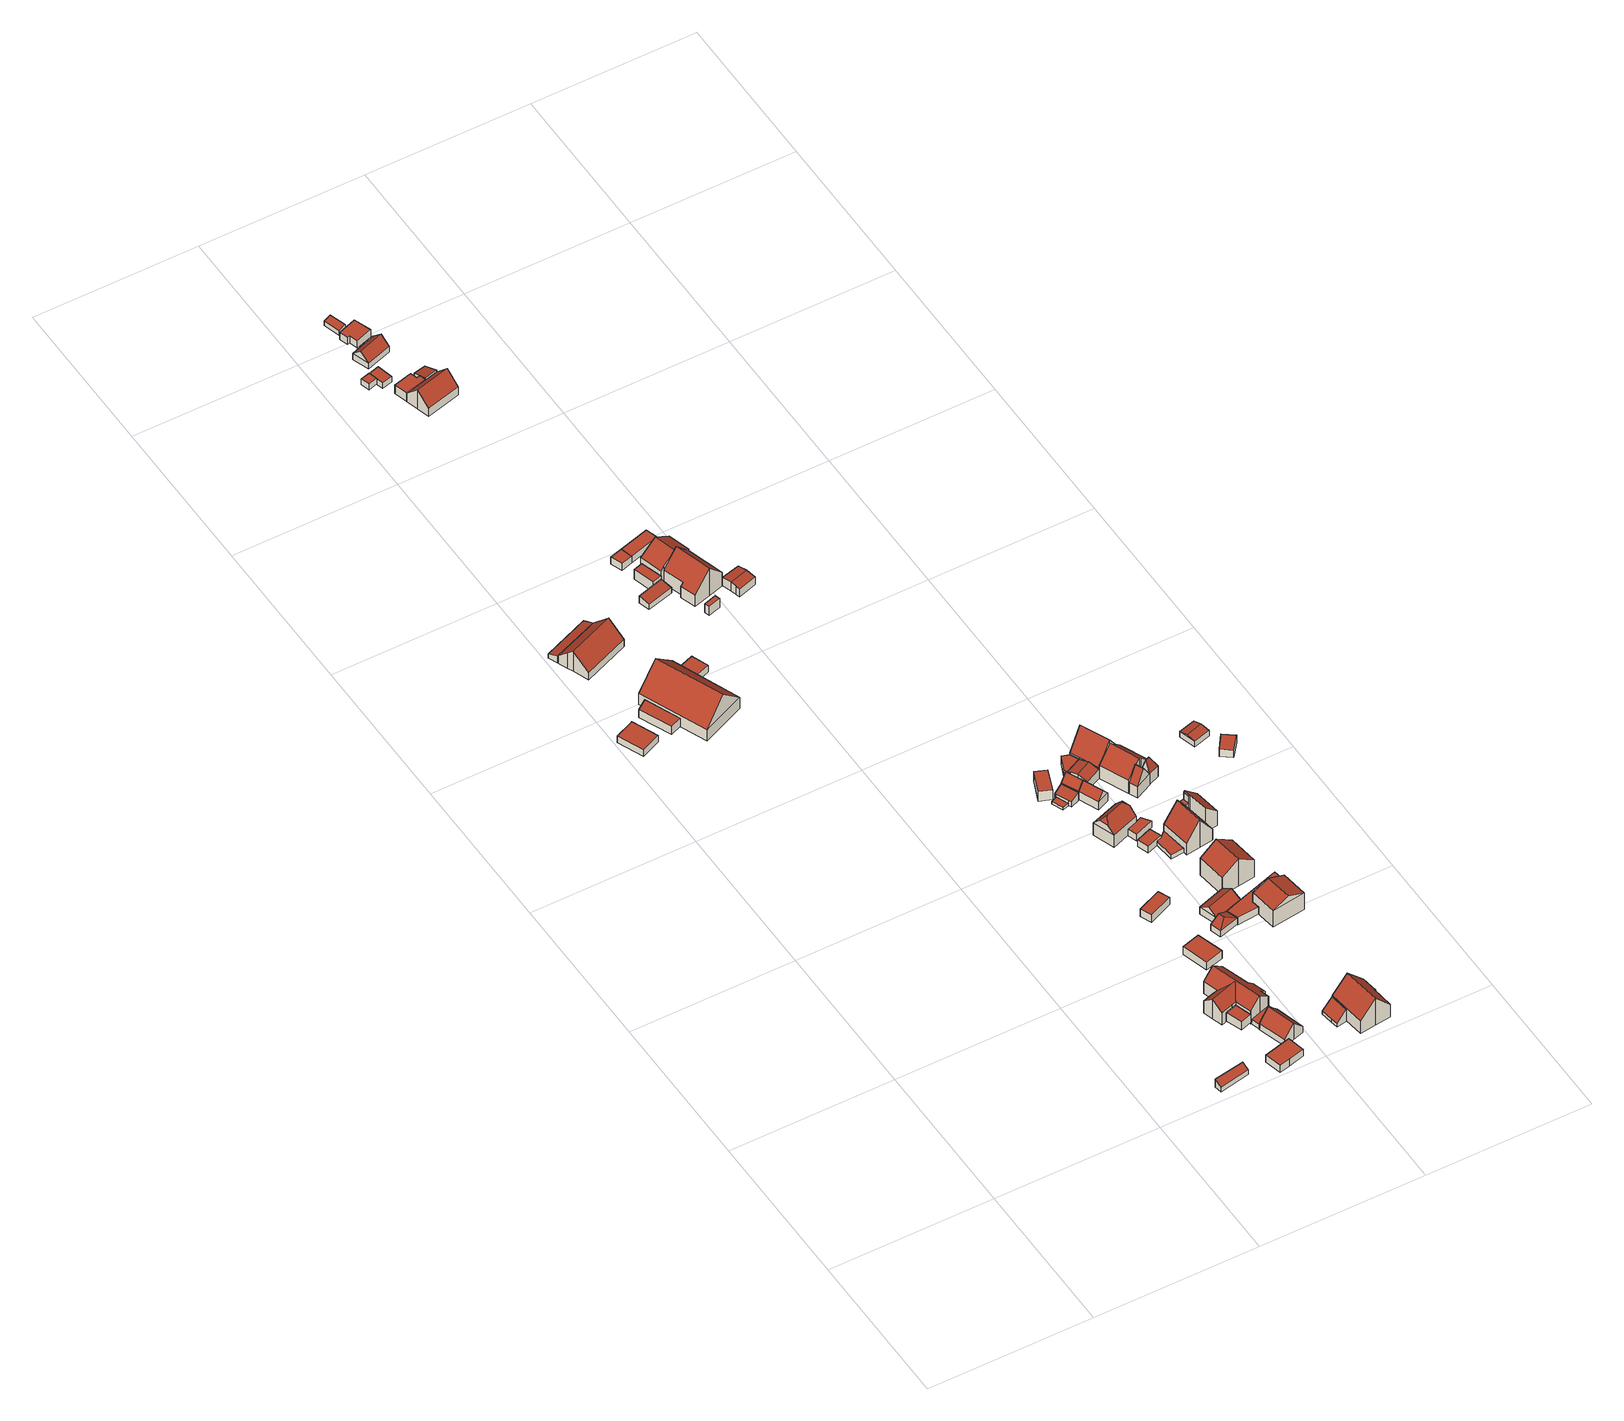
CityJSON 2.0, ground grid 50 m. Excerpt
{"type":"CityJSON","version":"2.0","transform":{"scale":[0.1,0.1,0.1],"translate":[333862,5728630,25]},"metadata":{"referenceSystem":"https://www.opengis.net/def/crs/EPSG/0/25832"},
"CityObjects":{
"building1":{"type":"Building","attributes":{"Geometrietyp2DReferenz":"3000","Gemeindeschluessel":"05170048","function":"31001_2723","roofType":"1000","measuredHeight":2.36},"address":[{"country":"Germany","locality":"Wesel","thoroughfareNumber":"18","thoroughfareName":"In der Flürener Heide"}],"geometry":[{"type":"Solid","lod":"2","boundaries":[[[[0,1,2,3]],[[4,5,1,0]],[[6,7,5,4]],[[8,9,7,6]],[[3,2,9,8]],[[6,4,0,3,8]],[[1,5,7,9,2]]]],"semantics":{"surfaces":[{"type":"WallSurface"},{"type":"RoofSurface"},{"type":"GroundSurface"}],"values":[[0,0,0,0,0,1,2]]}}]},
"building2":{"type":"Building","attributes":{"Geometrietyp2DReferenz":"3000","Gemeindeschluessel":"05170048","function":"51009_1610","roofType":"1000","measuredHeight":3.03},"geometry":[{"type":"Solid","lod":"2","boundaries":[[[[10,11,12,13]],[[14,15,11,10]],[[16,17,15,14]],[[13,12,17,16]],[[14,10,13,16]],[[11,15,17,12]]]],"semantics":{"surfaces":[{"type":"WallSurface"},{"type":"RoofSurface"},{"type":"GroundSurface"}],"values":[[0,0,0,0,1,2]]}}]},
"building3":{"type":"Building","attributes":{"Geometrietyp2DReferenz":"3000","Gemeindeschluessel":"05170048","function":"51009_1610","roofType":"2100","measuredHeight":2.98},"geometry":[{"type":"Solid","lod":"2","boundaries":[[[[18,19,20,21]],[[22,23,19,18]],[[24,25,23,22]],[[21,20,25,24]],[[22,18,21,24]],[[19,23,25,20]]]],"semantics":{"surfaces":[{"type":"WallSurface"},{"type":"RoofSurface"},{"type":"GroundSurface"}],"values":[[0,0,0,0,1,2]]}}]},
"building4":{"type":"Building","attributes":{"Geometrietyp2DReferenz":"3000","Gemeindeschluessel":"05170048","function":"31001_2723","roofType":"2100","measuredHeight":2.61},"address":[{"country":"Germany","locality":"Wesel","thoroughfareNumber":"18","thoroughfareName":"In der Flürener Heide"}],"geometry":[{"type":"Solid","lod":"2","boundaries":[[[[26,27,28,29]],[[30,31,27,26]],[[32,33,31,30]],[[29,28,33,32]],[[30,26,29,32]],[[27,31,33,28]]]],"semantics":{"surfaces":[{"type":"WallSurface"},{"type":"RoofSurface"},{"type":"GroundSurface"}],"values":[[0,0,0,0,1,2]]}}]},
"building5":{"type":"Building","attributes":{"Geometrietyp2DReferenz":"3000","Gemeindeschluessel":"05170048","function":"31001_2720","roofType":"3100","measuredHeight":7.36},"address":[{"country":"Germany","locality":"Wesel","thoroughfareNumber":"18","thoroughfareName":"In der Flürener Heide"}],"geometry":[{"type":"Solid","lod":"2","boundaries":[[[[34,35,36,37]],[[30,38,35,34]],[[26,39,38,30]],[[40,41,39,26]],[[42,43,41,40]],[[44,45,43,42]],[[37,36,45,44]],[[26,30,34,37,40]],[[44,42,40,37]],[[35,38,39,41,43,45,36]]]],"semantics":{"surfaces":[{"type":"WallSurface"},{"type":"RoofSurface"},{"type":"GroundSurface"}],"values":[[0,0,0,0,0,0,0,1,1,2]]}}]},
"building6":{"type":"Building","attributes":{"name":"Pennekamp","Geometrietyp2DReferenz":"3000","Gemeindeschluessel":"05170048","function":"31001_1000","roofType":"3100","measuredHeight":11.06},"address":[{"country":"Germany","locality":"Wesel","thoroughfareNumber":"18","thoroughfareName":"In der Flürener Heide"}],"geometry":[{"type":"Solid","lod":"2","boundaries":[[[[46,47,48,49]],[[50,51,47,46]],[[52,53,51,50]],[[49,48,53,52]],[[46,54,50]],[[52,55,49]],[[49,55,54,46]],[[50,54,55,52]],[[47,51,53,48]]]],"semantics":{"surfaces":[{"type":"WallSurface"},{"type":"RoofSurface"},{"type":"GroundSurface"}],"values":[[0,0,0,0,0,0,1,1,2]]}}]},
"building7":{"type":"Building","attributes":{"Geometrietyp2DReferenz":"3000","Gemeindeschluessel":"05170048","function":"51009_1610","roofType":"1000","measuredHeight":2.58},"geometry":[{"type":"Solid","lod":"2","boundaries":[[[[56,57,58,59]],[[60,61,57,56]],[[62,63,61,60]],[[59,58,63,62]],[[60,56,59,62]],[[57,61,63,58]]]],"semantics":{"surfaces":[{"type":"WallSurface"},{"type":"RoofSurface"},{"type":"GroundSurface"}],"values":[[0,0,0,0,1,2]]}}]},
"building8":{"type":"Building","attributes":{"Geometrietyp2DReferenz":"3000","Gemeindeschluessel":"05170048","function":"31001_2723","roofType":"1000","measuredHeight":2.47},"address":[{"country":"Germany","locality":"Wesel","thoroughfareNumber":"7","thoroughfareName":"Am Vörberg"}],"geometry":[{"type":"Solid","lod":"2","boundaries":[[[[64,65,66,67]],[[68,69,65,64]],[[70,71,69,68]],[[72,73,71,70]],[[67,66,73,72]],[[70,68,64,67,72]],[[65,69,71,73,66]]]],"semantics":{"surfaces":[{"type":"WallSurface"},{"type":"RoofSurface"},{"type":"GroundSurface"}],"values":[[0,0,0,0,0,1,2]]}}]},
"building9":{"type":"Building","attributes":{"Geometrietyp2DReferenz":"3000","Gemeindeschluessel":"05170048","function":"51009_1610","roofType":"1000","measuredHeight":3.09},"geometry":[{"type":"Solid","lod":"2","boundaries":[[[[74,75,76,77]],[[78,79,75,74]],[[80,81,79,78]],[[77,76,81,80]],[[78,74,77,80]],[[75,79,81,76]]]],"semantics":{"surfaces":[{"type":"WallSurface"},{"type":"RoofSurface"},{"type":"GroundSurface"}],"values":[[0,0,0,0,1,2]]}}]},
"building10":{"type":"Building","attributes":{"Gemeindeschluessel":"05170048","Geometrietyp2DReferenz":"3000","function":"31001_1010"},"address":[{"country":"Germany","locality":"Wesel","thoroughfareNumber":"7","thoroughfareName":"Am Vörberg"}],"children":["building10-1","building10-2"]},
"building10-1":{"type":"BuildingPart","attributes":{"roofType":"3100","measuredHeight":7.64},"parents":["building10"],"geometry":[{"type":"Solid","lod":"2","boundaries":[[[[82,83,84,85]],[[86,87,83,82]],[[88,89,87,86]],[[90,91,92,93]],[[94,95,91,90]],[[96,97,95,94]],[[98,99,97,96]],[[100,101,99,98]],[[102,103,101,100]],[[104,105,103,102]],[[106,107,105,104]],[[108,109,107,106]],[[85,84,109,108]],[[108,106,104,102,100,98,96,94,85]],[[90,93,88,86,82,85,94]],[[83,87,89,92,91,95,97,99,101,103,105,107,109,84]],[[93,92,89,88]]]],"semantics":{"surfaces":[{"type":"WallSurface"},{"type":"RoofSurface"},{"type":"GroundSurface"},{"type":"ClosureSurface"}],"values":[[0,0,0,0,0,0,0,0,0,0,0,0,0,1,1,2,3]]}}]},
"building10-2":{"type":"BuildingPart","attributes":{"roofType":"5000","measuredHeight":7.45},"parents":["building10"],"geometry":[{"type":"Solid","lod":"2","boundaries":[[[[110,111,112,113]],[[114,115,111,110]],[[116,117,115,114]],[[93,92,117,116]],[[118,119,89,88]],[[113,112,119,118]],[[110,113,118,88,120]],[[88,93,120]],[[93,116,114,110,120]],[[111,115,117,92,89,119,112]],[[88,89,92,93]]]],"semantics":{"surfaces":[{"type":"WallSurface"},{"type":"RoofSurface"},{"type":"GroundSurface"},{"type":"ClosureSurface"}],"values":[[0,0,0,0,0,0,1,1,1,2,3]]}}]},
"building11":{"type":"Building","attributes":{"Geometrietyp2DReferenz":"3000","Gemeindeschluessel":"05170048","function":"31001_2463","roofType":"1000","measuredHeight":1.62},"address":[{"country":"Germany","locality":"Wesel","thoroughfareNumber":"7","thoroughfareName":"Am Vörberg"}],"geometry":[{"type":"Solid","lod":"2","boundaries":[[[[121,122,123,124]],[[125,126,122,121]],[[127,128,126,125]],[[124,123,128,127]],[[125,121,124,127]],[[122,126,128,123]]]],"semantics":{"surfaces":[{"type":"WallSurface"},{"type":"RoofSurface"},{"type":"GroundSurface"}],"values":[[0,0,0,0,1,2]]}}]},
"building12":{"type":"Building","attributes":{"Geometrietyp2DReferenz":"3000","Gemeindeschluessel":"05170048","function":"31001_2723","roofType":"3100","measuredHeight":5.92},"address":[{"country":"Germany","locality":"Wesel","thoroughfareNumber":"7","thoroughfareName":"Am Vörberg"}],"geometry":[{"type":"Solid","lod":"2","boundaries":[[[[129,130,131,132]],[[133,134,130,129]],[[135,136,134,133]],[[137,138,136,135]],[[139,140,138,137]],[[141,142,140,139]],[[132,131,142,141]],[[133,129,132,135]],[[141,139,137,135,132]],[[130,134,136,138,140,142,131]]]],"semantics":{"surfaces":[{"type":"WallSurface"},{"type":"RoofSurface"},{"type":"GroundSurface"}],"values":[[0,0,0,0,0,0,0,1,1,2]]}}]},
"building13":{"type":"Building","attributes":{"Geometrietyp2DReferenz":"3000","Gemeindeschluessel":"05170048","function":"51009_1611","roofType":"1000","measuredHeight":2.88},"geometry":[{"type":"Solid","lod":"2","boundaries":[[[[143,144,145,146]],[[147,148,144,143]],[[149,150,148,147]],[[146,145,150,149]],[[147,143,146,149]],[[144,148,150,145]]]],"semantics":{"surfaces":[{"type":"WallSurface"},{"type":"RoofSurface"},{"type":"GroundSurface"}],"values":[[0,0,0,0,1,2]]}}]},
"building14":{"type":"Building","attributes":{"Geometrietyp2DReferenz":"3000","Gemeindeschluessel":"05170048","function":"31001_2723","roofType":"2100","measuredHeight":2.65},"address":[{"country":"Germany","locality":"Wesel","thoroughfareNumber":"9","thoroughfareName":"Kanonenberge"}],"geometry":[{"type":"Solid","lod":"2","boundaries":[[[[151,152,153,154]],[[155,156,152,151]],[[157,158,156,155]],[[154,153,158,157]],[[155,151,154,157]],[[152,156,158,153]]]],"semantics":{"surfaces":[{"type":"WallSurface"},{"type":"RoofSurface"},{"type":"GroundSurface"}],"values":[[0,0,0,0,1,2]]}}]},
"building15":{"type":"Building","attributes":{"Geometrietyp2DReferenz":"3000","Gemeindeschluessel":"05170048","function":"51009_1610","roofType":"1000","measuredHeight":3.56},"geometry":[{"type":"Solid","lod":"2","boundaries":[[[[159,160,161,162]],[[163,164,160,159]],[[165,166,164,163]],[[162,161,166,165]],[[163,159,162,165]],[[160,164,166,161]]]],"semantics":{"surfaces":[{"type":"WallSurface"},{"type":"RoofSurface"},{"type":"GroundSurface"}],"values":[[0,0,0,0,1,2]]}}]},
"building16":{"type":"Building","attributes":{"Geometrietyp2DReferenz":"3000","Gemeindeschluessel":"05170048","function":"31001_1313","roofType":"1000","measuredHeight":2.43},"address":[{"country":"Germany","locality":"Wesel","thoroughfareNumber":"9","thoroughfareName":"Kanonenberge"}],"geometry":[{"type":"Solid","lod":"2","boundaries":[[[[167,168,169,170]],[[171,172,168,167]],[[173,174,172,171]],[[170,169,174,173]],[[171,167,170,173]],[[168,172,174,169]]]],"semantics":{"surfaces":[{"type":"WallSurface"},{"type":"RoofSurface"},{"type":"GroundSurface"}],"values":[[0,0,0,0,1,2]]}}]},
"building17":{"type":"Building","attributes":{"Geometrietyp2DReferenz":"3000","Gemeindeschluessel":"05170048","function":"31001_1313","roofType":"1000","measuredHeight":2.62},"address":[{"country":"Germany","locality":"Wesel","thoroughfareNumber":"3","thoroughfareName":"Am Vörberg"}],"geometry":[{"type":"Solid","lod":"2","boundaries":[[[[175,176,177,178]],[[179,180,176,175]],[[181,182,180,179]],[[178,177,182,181]],[[179,175,178,181]],[[176,180,182,177]]]],"semantics":{"surfaces":[{"type":"WallSurface"},{"type":"RoofSurface"},{"type":"GroundSurface"}],"values":[[0,0,0,0,1,2]]}}]},
"building18":{"type":"Building","attributes":{"Geometrietyp2DReferenz":"3000","Gemeindeschluessel":"05170048","function":"51009_1610","roofType":"2100","measuredHeight":4.36},"geometry":[{"type":"Solid","lod":"2","boundaries":[[[[183,184,185,186]],[[187,188,184,183]],[[189,190,188,187]],[[191,192,190,189]],[[186,185,192,191]],[[189,187,183,186,191]],[[184,188,190,192,185]]]],"semantics":{"surfaces":[{"type":"WallSurface"},{"type":"RoofSurface"},{"type":"GroundSurface"}],"values":[[0,0,0,0,0,1,2]]}}]},
"building19":{"type":"Building","attributes":{"Geometrietyp2DReferenz":"3000","Gemeindeschluessel":"05170048","function":"51009_1610","roofType":"1000","measuredHeight":3.31},"geometry":[{"type":"Solid","lod":"2","boundaries":[[[[193,194,195,196]],[[197,198,194,193]],[[199,200,198,197]],[[196,195,200,199]],[[197,193,196,199]],[[194,198,200,195]]]],"semantics":{"surfaces":[{"type":"WallSurface"},{"type":"RoofSurface"},{"type":"GroundSurface"}],"values":[[0,0,0,0,1,2]]}}]},
"building20":{"type":"Building","attributes":{"Geometrietyp2DReferenz":"3000","Gemeindeschluessel":"05170048","function":"51009_1610","roofType":"1000","measuredHeight":2.13},"geometry":[{"type":"Solid","lod":"2","boundaries":[[[[201,202,203,204]],[[205,206,202,201]],[[207,208,206,205]],[[204,203,208,207]],[[205,201,204,207]],[[202,206,208,203]]]],"semantics":{"surfaces":[{"type":"WallSurface"},{"type":"RoofSurface"},{"type":"GroundSurface"}],"values":[[0,0,0,0,1,2]]}}]},
"building21":{"type":"Building","attributes":{"Geometrietyp2DReferenz":"3000","Gemeindeschluessel":"05170048","function":"31001_1010","roofType":"3100","measuredHeight":8.93},"address":[{"country":"Germany","locality":"Wesel","thoroughfareNumber":"9a","thoroughfareName":"Kanonenberge"}],"geometry":[{"type":"Solid","lod":"2","boundaries":[[[[209,210,211,212]],[[213,214,210,209]],[[215,216,214,213]],[[217,218,216,215]],[[219,220,218,217]],[[221,222,220,219]],[[223,224,222,221]],[[225,226,224,223]],[[212,211,226,225]],[[225,223,221,219,212]],[[217,215,213,209,212,219]],[[210,214,216,218,220,222,224,226,211]]]],"semantics":{"surfaces":[{"type":"WallSurface"},{"type":"RoofSurface"},{"type":"GroundSurface"}],"values":[[0,0,0,0,0,0,0,0,0,1,1,2]]}}]},
"building22":{"type":"Building","attributes":{"Geometrietyp2DReferenz":"3000","Gemeindeschluessel":"05170048","function":"31001_2463","roofType":"1000","measuredHeight":1.97},"address":[{"country":"Germany","locality":"Wesel","thoroughfareNumber":"7","thoroughfareName":"Kanonenberge"}],"geometry":[{"type":"Solid","lod":"2","boundaries":[[[[227,228,229,230]],[[231,232,228,227]],[[233,203,232,231]],[[230,229,203,233]],[[231,227,230,233]],[[228,232,203,229]]]],"semantics":{"surfaces":[{"type":"WallSurface"},{"type":"RoofSurface"},{"type":"GroundSurface"}],"values":[[0,0,0,0,1,2]]}}]},
"building23":{"type":"Building","attributes":{"Geometrietyp2DReferenz":"3000","Gemeindeschluessel":"05170048","function":"31001_1010","roofType":"3100","measuredHeight":10},"address":[{"country":"Germany","locality":"Wesel","thoroughfareNumber":"9","thoroughfareName":"Kanonenberge"}],"geometry":[{"type":"Solid","lod":"2","boundaries":[[[[234,235,236,237]],[[238,214,235,234]],[[239,210,214,238]],[[240,241,210,239]],[[242,226,241,240]],[[243,244,226,242]],[[245,246,244,243]],[[247,248,246,245]],[[237,236,248,247]],[[239,238,234,237,247,245,240]],[[243,242,240,245]],[[235,214,210,241,226,244,246,248,236]]]],"semantics":{"surfaces":[{"type":"WallSurface"},{"type":"RoofSurface"},{"type":"GroundSurface"}],"values":[[0,0,0,0,0,0,0,0,0,1,1,2]]}}]},
"building24":{"type":"Building","attributes":{"Geometrietyp2DReferenz":"3000","Gemeindeschluessel":"05170048","function":"31001_2463","roofType":"1000","measuredHeight":2.4},"address":[{"country":"Germany","locality":"Wesel","thoroughfareNumber":"9","thoroughfareName":"Kanonenberge"}],"geometry":[{"type":"Solid","lod":"2","boundaries":[[[[249,250,251,252]],[[170,253,250,249]],[[173,254,253,170]],[[252,251,254,173]],[[170,249,252,173]],[[250,253,254,251]]]],"semantics":{"surfaces":[{"type":"WallSurface"},{"type":"RoofSurface"},{"type":"GroundSurface"}],"values":[[0,0,0,0,1,2]]}}]},
"building25":{"type":"Building","attributes":{"Geometrietyp2DReferenz":"3000","Gemeindeschluessel":"05170048","function":"31001_1313","roofType":"5000","measuredHeight":3.9},"address":[{"country":"Germany","locality":"Wesel","thoroughfareNumber":"5","thoroughfareName":"Am Vörberg"}],"geometry":[{"type":"Solid","lod":"2","boundaries":[[[[255,256,257,258]],[[259,260,256,255]],[[261,262,260,259]],[[258,257,262,261]],[[255,263,259]],[[261,264,258]],[[258,264,263,255]],[[259,263,264,261]],[[256,260,262,257]]]],"semantics":{"surfaces":[{"type":"WallSurface"},{"type":"RoofSurface"},{"type":"GroundSurface"}],"values":[[0,0,0,0,1,0,1,1,2]]}}]},
"building26":{"type":"Building","attributes":{"Geometrietyp2DReferenz":"3000","Gemeindeschluessel":"05170048","function":"31001_1010","roofType":"3100","measuredHeight":9.9},"address":[{"country":"Germany","locality":"Wesel","thoroughfareNumber":"13","thoroughfareName":"Am Vörberg"}],"geometry":[{"type":"Solid","lod":"2","boundaries":[[[[265,266,267,268]],[[269,270,266,265]],[[271,272,270,269]],[[273,274,272,271]],[[275,276,274,273]],[[277,278,276,275]],[[279,280,278,277]],[[268,267,280,279]],[[275,273,271,269,265,277]],[[268,279,277,265]],[[266,270,272,274,276,278,280,267]]]],"semantics":{"surfaces":[{"type":"WallSurface"},{"type":"RoofSurface"},{"type":"GroundSurface"}],"values":[[0,0,0,0,0,0,0,0,1,1,2]]}}]},
"building27":{"type":"Building","attributes":{"Geometrietyp2DReferenz":"3000","Gemeindeschluessel":"05170048","function":"31001_2723","roofType":"1000","measuredHeight":3.03},"address":[{"country":"Germany","locality":"Wesel","thoroughfareNumber":"7","thoroughfareName":"Kanonenberge"}],"geometry":[{"type":"Solid","lod":"2","boundaries":[[[[281,282,283,284]],[[285,286,282,281]],[[287,288,286,285]],[[289,290,288,287]],[[291,292,290,289]],[[284,283,292,291]],[[289,287,285,281,284,291]],[[282,286,288,290,292,283]]]],"semantics":{"surfaces":[{"type":"WallSurface"},{"type":"RoofSurface"},{"type":"GroundSurface"}],"values":[[0,0,0,0,0,0,1,2]]}}]},
"building28":{"type":"Building","attributes":{"Geometrietyp2DReferenz":"3000","Gemeindeschluessel":"05170048","function":"31001_1010","roofType":"3100","measuredHeight":7.03},"address":[{"country":"Germany","locality":"Wesel","thoroughfareNumber":"7","thoroughfareName":"Kanonenberge"}],"geometry":[{"type":"Solid","lod":"2","boundaries":[[[[293,294,295,296]],[[297,292,294,293]],[[298,290,292,297]],[[299,300,290,298]],[[301,302,300,299]],[[303,304,302,301]],[[296,295,304,303]],[[299,298,297,293,301]],[[296,303,301,293]],[[294,292,290,300,302,304,295]]]],"semantics":{"surfaces":[{"type":"WallSurface"},{"type":"RoofSurface"},{"type":"GroundSurface"}],"values":[[0,0,0,0,0,0,0,1,1,2]]}}]},
"building29":{"type":"Building","attributes":{"Geometrietyp2DReferenz":"3000","Gemeindeschluessel":"05170048","function":"31001_2723","roofType":"3100","measuredHeight":4.76},"address":[{"country":"Germany","locality":"Wesel","thoroughfareNumber":"7","thoroughfareName":"Kanonenberge"}],"geometry":[{"type":"Solid","lod":"2","boundaries":[[[[305,306,307,308]],[[309,310,306,305]],[[311,312,310,309]],[[308,307,312,311]],[[305,313,309]],[[311,314,308]],[[308,314,313,305]],[[309,313,314,311]],[[306,310,312,307]]]],"semantics":{"surfaces":[{"type":"WallSurface"},{"type":"RoofSurface"},{"type":"GroundSurface"}],"values":[[0,0,0,0,0,0,1,1,2]]}}]},
"building30":{"type":"Building","attributes":{"Geometrietyp2DReferenz":"3000","Gemeindeschluessel":"05170048","function":"31001_2463","roofType":"3100","measuredHeight":4.34},"address":[{"country":"Germany","locality":"Wesel","thoroughfareNumber":"3","thoroughfareName":"Am Vörberg"}],"geometry":[{"type":"Solid","lod":"2","boundaries":[[[[315,316,317,318]],[[319,320,316,315]],[[321,322,320,319]],[[318,317,322,321]],[[315,323,319]],[[321,324,318]],[[318,324,323,315]],[[319,323,324,321]],[[316,320,322,317]]]],"semantics":{"surfaces":[{"type":"WallSurface"},{"type":"RoofSurface"},{"type":"GroundSurface"}],"values":[[0,0,0,0,0,0,1,1,2]]}}]},
"building31":{"type":"Building","attributes":{"Geometrietyp2DReferenz":"3000","Gemeindeschluessel":"05170048","function":"31001_2723","roofType":"9999","measuredHeight":0.894},"address":[{"country":"Germany","locality":"Wesel","thoroughfareNumber":"239","thoroughfareName":"Ackerstraße"}],"geometry":[{"type":"Solid","lod":"2","boundaries":[[[[325,326,327,328]],[[326,329,330,327]],[[325,331,329,326]],[[328,332,331,325]],[[327,330,332,328]],[[329,331,332,330]]]],"semantics":{"surfaces":[{"type":"RoofSurface"},{"type":"WallSurface"},{"type":"GroundSurface"}],"values":[[0,1,1,1,1,2]]}}]},
"building32":{"type":"Building","attributes":{"Geometrietyp2DReferenz":"3000","Gemeindeschluessel":"05170048","function":"31001_2723","roofType":"2100","measuredHeight":2.34},"address":[{"country":"Germany","locality":"Wesel","thoroughfareNumber":"7","thoroughfareName":"Kanonenberge"}],"geometry":[{"type":"Solid","lod":"2","boundaries":[[[[333,334,335,336]],[[337,338,334,333]],[[339,340,338,337]],[[336,335,340,339]],[[337,333,336,339]],[[334,338,340,335]]]],"semantics":{"surfaces":[{"type":"WallSurface"},{"type":"RoofSurface"},{"type":"GroundSurface"}],"values":[[0,0,0,0,1,2]]}}]},
"building33":{"type":"Building","attributes":{"Geometrietyp2DReferenz":"3000","Gemeindeschluessel":"05170048","function":"51009_1611","roofType":"1000","measuredHeight":3.56},"geometry":[{"type":"Solid","lod":"2","boundaries":[[[[341,342,343,344]],[[345,346,342,341]],[[347,348,346,345]],[[344,343,348,347]],[[345,341,344,347]],[[342,346,348,343]]]],"semantics":{"surfaces":[{"type":"WallSurface"},{"type":"RoofSurface"},{"type":"GroundSurface"}],"values":[[0,0,0,0,1,2]]}}]},
"building34":{"type":"Building","attributes":{"Geometrietyp2DReferenz":"3000","Gemeindeschluessel":"05170048","function":"31001_2723","roofType":"1000","measuredHeight":2.6},"address":[{"country":"Germany","locality":"Wesel","thoroughfareNumber":"7","thoroughfareName":"Kanonenberge"}],"geometry":[{"type":"Solid","lod":"2","boundaries":[[[[349,350,351,352]],[[353,354,350,349]],[[355,356,354,353]],[[357,358,356,355]],[[359,360,358,357]],[[352,351,360,359]],[[357,355,353,349,352,359]],[[350,354,356,358,360,351]]]],"semantics":{"surfaces":[{"type":"WallSurface"},{"type":"RoofSurface"},{"type":"GroundSurface"}],"values":[[0,0,0,0,0,0,1,2]]}}]},
"building35":{"type":"Building","attributes":{"Geometrietyp2DReferenz":"3000","Gemeindeschluessel":"05170048","function":"31001_1010","roofType":"3300","measuredHeight":8.25},"address":[{"country":"Germany","locality":"Wesel","thoroughfareNumber":"235","thoroughfareName":"Ackerstraße"}],"geometry":[{"type":"Solid","lod":"2","boundaries":[[[[361,362,363,364]],[[365,366,362,361]],[[367,368,366,365]],[[364,363,368,367]],[[361,369,370,365]],[[367,371,372,364]],[[369,373,370]],[[371,374,372]],[[364,372,374,373,369,361]],[[365,370,373,374,371,367]],[[362,366,368,363]]]],"semantics":{"surfaces":[{"type":"WallSurface"},{"type":"RoofSurface"},{"type":"GroundSurface"}],"values":[[0,0,0,0,0,0,1,1,1,1,2]]}}]},
"building36":{"type":"Building","attributes":{"Geometrietyp2DReferenz":"3000","Gemeindeschluessel":"05170048","function":"51009_1611","roofType":"3100","measuredHeight":3.33},"geometry":[{"type":"Solid","lod":"2","boundaries":[[[[375,376,377,378]],[[379,380,376,375]],[[381,382,380,379]],[[383,384,382,381]],[[385,386,384,383]],[[387,388,386,385]],[[378,377,388,387]],[[383,381,379,385]],[[375,378,387,385,379]],[[376,380,382,384,386,388,377]]]],"semantics":{"surfaces":[{"type":"WallSurface"},{"type":"RoofSurface"},{"type":"GroundSurface"}],"values":[[0,0,0,0,0,0,0,1,1,2]]}}]},
"building37":{"type":"Building","attributes":{"Geometrietyp2DReferenz":"3000","Gemeindeschluessel":"05170048","function":"31001_2723","roofType":"2100","measuredHeight":3.58},"address":[{"country":"Germany","locality":"Wesel","thoroughfareNumber":"7","thoroughfareName":"Kanonenberge"}],"geometry":[{"type":"Solid","lod":"2","boundaries":[[[[389,390,391,392]],[[393,394,390,389]],[[395,396,394,393]],[[397,398,396,395]],[[392,391,398,397]],[[395,393,389,392,397]],[[390,394,396,398,391]]]],"semantics":{"surfaces":[{"type":"WallSurface"},{"type":"RoofSurface"},{"type":"GroundSurface"}],"values":[[0,0,0,0,0,1,2]]}}]},
"building38":{"type":"Building","attributes":{"Geometrietyp2DReferenz":"3000","Gemeindeschluessel":"05170048","function":"31001_2723","roofType":"2100","measuredHeight":2.82},"address":[{"country":"Germany","locality":"Wesel","thoroughfareNumber":"239","thoroughfareName":"Ackerstraße"}],"geometry":[{"type":"Solid","lod":"2","boundaries":[[[[399,400,401,402]],[[403,404,400,399]],[[405,406,404,403]],[[407,408,406,405]],[[409,410,408,407]],[[402,401,410,409]],[[407,405,403,399,402,409]],[[400,404,406,408,410,401]]]],"semantics":{"surfaces":[{"type":"WallSurface"},{"type":"RoofSurface"},{"type":"GroundSurface"}],"values":[[0,0,0,0,0,0,1,2]]}}]},
"building39":{"type":"Building","attributes":{"Geometrietyp2DReferenz":"3000","Gemeindeschluessel":"05170048","function":"31001_2723","roofType":"1000","measuredHeight":2.34},"address":[{"country":"Germany","locality":"Wesel","thoroughfareNumber":"1","thoroughfareName":"Am Vörberg"}],"geometry":[{"type":"Solid","lod":"2","boundaries":[[[[411,412,413,414]],[[415,416,412,411]],[[417,418,416,415]],[[414,413,418,417]],[[415,411,414,417]],[[412,416,418,413]]]],"semantics":{"surfaces":[{"type":"WallSurface"},{"type":"RoofSurface"},{"type":"GroundSurface"}],"values":[[0,0,0,0,1,2]]}}]},
"building40":{"type":"Building","attributes":{"Geometrietyp2DReferenz":"3000","Gemeindeschluessel":"05170048","function":"31001_2463","roofType":"3100","measuredHeight":5.36},"address":[{"country":"Germany","locality":"Wesel","thoroughfareNumber":"239","thoroughfareName":"Ackerstraße"}],"geometry":[{"type":"Solid","lod":"2","boundaries":[[[[419,420,421,422]],[[423,424,420,419]],[[425,426,424,423]],[[427,428,426,425]],[[429,430,428,427]],[[431,432,430,429]],[[433,434,432,431]],[[422,421,434,433]],[[423,419,422,425]],[[433,431,429,427,425,422]],[[420,424,426,428,430,432,434,421]]]],"semantics":{"surfaces":[{"type":"WallSurface"},{"type":"RoofSurface"},{"type":"GroundSurface"}],"values":[[0,0,0,0,0,0,0,0,1,1,2]]}}]},
"building41":{"type":"Building","attributes":{"Geometrietyp2DReferenz":"3000","Gemeindeschluessel":"05170048","function":"51009_1610","roofType":"1000","measuredHeight":2.37},"geometry":[{"type":"Solid","lod":"2","boundaries":[[[[435,436,437,438]],[[439,440,436,435]],[[441,442,440,439]],[[443,444,442,441]],[[438,437,444,443]],[[441,439,435,438,443]],[[436,440,442,444,437]]]],"semantics":{"surfaces":[{"type":"WallSurface"},{"type":"RoofSurface"},{"type":"GroundSurface"}],"values":[[0,0,0,0,0,1,2]]}}]},
"building42":{"type":"Building","attributes":{"Geometrietyp2DReferenz":"3000","Gemeindeschluessel":"05170048","function":"31001_2463","roofType":"3100","measuredHeight":5.4},"address":[{"country":"Germany","locality":"Wesel","thoroughfareNumber":"237","thoroughfareName":"Ackerstraße"}],"geometry":[{"type":"Solid","lod":"2","boundaries":[[[[445,446,447,433]],[[448,449,446,445]],[[419,450,449,448]],[[433,447,450,419]],[[445,451,448]],[[419,422,433]],[[433,422,451,445]],[[448,451,422,419]],[[446,449,450,447]]]],"semantics":{"surfaces":[{"type":"WallSurface"},{"type":"RoofSurface"},{"type":"GroundSurface"}],"values":[[0,0,0,0,0,0,1,1,2]]}}]},
"building43":{"type":"Building","attributes":{"Geometrietyp2DReferenz":"3000","Gemeindeschluessel":"05170048","function":"51009_1610","roofType":"9999","measuredHeight":1.59},"geometry":[{"type":"Solid","lod":"2","boundaries":[[[[452,453,454,455,456]],[[454,457,458,455]],[[453,459,457,454]],[[452,460,459,453]],[[456,461,460,452]],[[455,458,461,456]],[[457,459,460,461,458]]]],"semantics":{"surfaces":[{"type":"RoofSurface"},{"type":"WallSurface"},{"type":"GroundSurface"}],"values":[[0,1,1,1,1,1,2]]}}]},
"building44":{"type":"Building","attributes":{"Geometrietyp2DReferenz":"3000","Gemeindeschluessel":"05170048","function":"51009_1610","roofType":"1000","measuredHeight":2.58},"geometry":[{"type":"Solid","lod":"2","boundaries":[[[[462,463,464,465]],[[466,467,463,462]],[[468,469,467,466]],[[470,471,469,468]],[[472,473,471,470]],[[474,475,473,472]],[[465,464,475,474]],[[472,470,468,466,462,465,474]],[[463,467,469,471,473,475,464]]]],"semantics":{"surfaces":[{"type":"WallSurface"},{"type":"RoofSurface"},{"type":"GroundSurface"}],"values":[[0,0,0,0,0,0,0,1,2]]}}]},
"building45":{"type":"Building","attributes":{"Geometrietyp2DReferenz":"3000","Gemeindeschluessel":"05170048","function":"31001_1010","roofType":"3100","measuredHeight":10.07},"address":[{"country":"Germany","locality":"Wesel","thoroughfareNumber":"3","thoroughfareName":"Am Vörberg"}],"geometry":[{"type":"Solid","lod":"2","boundaries":[[[[476,477,478,479]],[[480,481,477,476]],[[482,483,481,480]],[[484,485,483,482]],[[486,487,485,484]],[[488,316,487,486]],[[479,478,316,488]],[[484,482,480,486]],[[476,479,488,486,480]],[[477,481,483,485,487,316,478]]]],"semantics":{"surfaces":[{"type":"WallSurface"},{"type":"RoofSurface"},{"type":"GroundSurface"}],"values":[[0,0,0,0,0,0,0,1,1,2]]}}]},
"building46":{"type":"Building","attributes":{"Geometrietyp2DReferenz":"3000","Gemeindeschluessel":"05170048","function":"31001_1010","roofType":"3100","measuredHeight":8.04},"address":[{"country":"Germany","locality":"Wesel","thoroughfareNumber":"5","thoroughfareName":"Am Vörberg"}],"geometry":[{"type":"Solid","lod":"2","boundaries":[[[[489,490,491,492]],[[493,494,490,489]],[[495,496,494,493]],[[492,491,496,495]],[[489,497,493]],[[495,498,492]],[[492,498,497,489]],[[493,497,498,495]],[[490,494,496,491]]]],"semantics":{"surfaces":[{"type":"WallSurface"},{"type":"RoofSurface"},{"type":"GroundSurface"}],"values":[[0,0,0,0,0,0,1,1,2]]}}]},
"building47":{"type":"Building","attributes":{"Geometrietyp2DReferenz":"3000","Gemeindeschluessel":"05170048","function":"31001_1010","roofType":"1000","measuredHeight":3.11},"address":[{"country":"Germany","locality":"Wesel","thoroughfareNumber":"239","thoroughfareName":"Ackerstraße"}],"geometry":[{"type":"Solid","lod":"2","boundaries":[[[[499,500,501,502]],[[503,504,500,499]],[[505,506,504,503]],[[507,508,506,505]],[[509,510,508,507]],[[511,512,510,509]],[[502,501,512,511]],[[509,507,505,503,499,502,511]],[[500,504,506,508,510,512,501]]]],"semantics":{"surfaces":[{"type":"WallSurface"},{"type":"RoofSurface"},{"type":"GroundSurface"}],"values":[[0,0,0,0,0,0,0,1,2]]}}]},
"building48":{"type":"Building","attributes":{"Geometrietyp2DReferenz":"3000","Gemeindeschluessel":"05170048","function":"31001_1010","roofType":"3100","measuredHeight":4.02},"address":[{"country":"Germany","locality":"Wesel","thoroughfareNumber":"239","thoroughfareName":"Ackerstraße"}],"geometry":[{"type":"Solid","lod":"2","boundaries":[[[[513,432,514,515]],[[516,430,432,513]],[[507,517,430,516]],[[505,518,517,507]],[[519,520,518,505]],[[521,522,520,519]],[[523,434,522,521]],[[515,514,434,523]],[[523,521,519,515]],[[505,507,516,513,515,519]],[[432,430,517,518,520,522,434,514]]]],"semantics":{"surfaces":[{"type":"WallSurface"},{"type":"RoofSurface"},{"type":"GroundSurface"}],"values":[[0,0,0,0,0,0,0,0,1,1,2]]}}]},
"building49":{"type":"Building","attributes":{"Geometrietyp2DReferenz":"3000","Gemeindeschluessel":"05170048","function":"31001_1010","roofType":"3100","measuredHeight":10.26},"address":[{"country":"Germany","locality":"Wesel","thoroughfareNumber":"1","thoroughfareName":"Am Vörberg"}],"geometry":[{"type":"Solid","lod":"2","boundaries":[[[[524,525,526,527]],[[528,529,525,524]],[[530,531,529,528]],[[532,533,531,530]],[[534,535,533,532]],[[536,537,535,534]],[[538,539,537,536]],[[540,541,539,538]],[[527,526,541,540]],[[528,524,527,530]],[[540,538,536,534,532,530,527]],[[525,529,531,533,535,537,539,541,526]]]],"semantics":{"surfaces":[{"type":"WallSurface"},{"type":"RoofSurface"},{"type":"GroundSurface"}],"values":[[0,0,0,0,0,0,0,0,0,1,1,2]]}}]},
"building50":{"type":"Building","attributes":{"Geometrietyp2DReferenz":"3000","Gemeindeschluessel":"05170048","function":"31001_1010","roofType":"3100","measuredHeight":10.32},"address":[{"country":"Germany","locality":"Wesel","thoroughfareNumber":"239","thoroughfareName":"Ackerstraße"}],"geometry":[{"type":"Solid","lod":"2","boundaries":[[[[542,543,518,544]],[[545,546,543,542]],[[547,548,546,545]],[[549,550,548,547]],[[551,552,550,549]],[[553,554,552,551]],[[555,522,554,553]],[[544,518,522,555]],[[545,542,544,555,553,547]],[[551,549,547,553]],[[543,546,548,550,552,554,522,518]]]],"semantics":{"surfaces":[{"type":"WallSurface"},{"type":"RoofSurface"},{"type":"GroundSurface"}],"values":[[0,0,0,0,0,0,0,0,1,1,2]]}}]},
"building51":{"type":"Building","attributes":{"Geometrietyp2DReferenz":"3000","Gemeindeschluessel":"05170048","function":"31001_1010","roofType":"3100","measuredHeight":9.22},"address":[{"country":"Germany","locality":"Wesel","thoroughfareNumber":"237","thoroughfareName":"Ackerstraße"}],"geometry":[{"type":"Solid","lod":"2","boundaries":[[[[556,557,558,559]],[[560,522,557,556]],[[561,554,522,560]],[[562,552,554,561]],[[563,564,552,562]],[[565,566,564,563]],[[559,558,566,565]],[[560,556,559,561]],[[565,563,562,561,559]],[[557,522,554,552,564,566,558]]]],"semantics":{"surfaces":[{"type":"WallSurface"},{"type":"RoofSurface"},{"type":"GroundSurface"}],"values":[[0,0,0,0,0,0,0,1,1,2]]}}]},
"building52":{"type":"Building","attributes":{"Gemeindeschluessel":"05170048","Geometrietyp2DReferenz":"3000","function":"31001_1010"},"address":[{"country":"Germany","locality":"Wesel","thoroughfareNumber":"1","thoroughfareName":"Am Vörberg"}],"children":["building52-1","building52-2","building52-3"]},
"building52-1":{"type":"BuildingPart","attributes":{"roofType":"2100","measuredHeight":9.01},"parents":["building52"],"geometry":[{"type":"Solid","lod":"2","boundaries":[[[[567,568,569,570]],[[571,572,573,574]],[[575,576,572,571]],[[570,569,576,575]],[[571,574,567,570,575]],[[568,573,572,576,569]],[[574,573,568,567]]]],"semantics":{"surfaces":[{"type":"WallSurface"},{"type":"RoofSurface"},{"type":"GroundSurface"},{"type":"ClosureSurface"}],"values":[[0,0,0,0,1,2,3]]}}]},
"building52-2":{"type":"BuildingPart","attributes":{"roofType":"2100","measuredHeight":9.01},"parents":["building52"],"geometry":[{"type":"MultiSurface","lod":"2","boundaries":[[[574,573,577,578]],[[579,580,568,567]],[[574,578,579,567]],[[577,573,568,580]],[[579,578,581,582]],[[577,580,582,581]],[[567,568,573,574]]],"semantics":{"surfaces":[{"type":"WallSurface"},{"type":"RoofSurface"},{"type":"GroundSurface"},{"type":"ClosureSurface"}],"values":[0,0,1,2,0,3,3]}}]},
"building52-3":{"type":"BuildingPart","attributes":{"roofType":"9999","measuredHeight":5.92},"address":[{"country":"Germany","locality":"Wesel","thoroughfareNumber":"1","thoroughfareName":"Am Vörberg"}],"parents":["building52"],"geometry":[{"type":"Solid","lod":"2","boundaries":[[[[583,582,581,584]],[[583,585,580,582]],[[584,586,585,583]],[[581,577,586,584]],[[581,582,580,577]],[[580,585,586,577]]]],"semantics":{"surfaces":[{"type":"RoofSurface"},{"type":"WallSurface"},{"type":"GroundSurface"}],"values":[[0,1,1,1,1,2]]}}]},
"building53":{"type":"Building","attributes":{"Gemeindeschluessel":"05170048","Geometrietyp2DReferenz":"3000","function":"31001_1010"},"address":[{"country":"Germany","locality":"Wesel","thoroughfareNumber":"237","thoroughfareName":"Ackerstraße"}],"children":["building53-1","building53-2"]},
"building53-1":{"type":"BuildingPart","attributes":{"roofType":"3100","measuredHeight":8.5},"parents":["building53"],"geometry":[{"type":"MultiSurface","lod":"2","boundaries":[[[587,588,589,590]],[[591,557,588,587]],[[592,566,557,591]],[[590,593,587]],[[591,594,592]],[[592,594,593,590]],[[587,593,594,591]],[[589,588,557,566]],[[595,596,589,566]],[[592,590,596,595]]],"semantics":{"surfaces":[{"type":"WallSurface"},{"type":"RoofSurface"},{"type":"GroundSurface"},{"type":"ClosureSurface"}],"values":[0,0,0,0,0,1,1,2,0,3]}}]},
"building53-2":{"type":"BuildingPart","attributes":{"roofType":"5000","measuredHeight":8.39},"address":[{"country":"Germany","locality":"Wesel","thoroughfareNumber":"237","thoroughfareName":"Ackerstraße"}],"parents":["building53"],"geometry":[{"type":"Solid","lod":"2","boundaries":[[[[597,598,595,592]],[[599,600,598,597]],[[590,596,600,599]],[[597,601,599]],[[590,602,592]],[[592,602,601,597]],[[599,601,602,590]],[[598,600,596,595]],[[592,595,596,590]]]],"semantics":{"surfaces":[{"type":"WallSurface"},{"type":"RoofSurface"},{"type":"GroundSurface"},{"type":"ClosureSurface"}],"values":[[0,0,0,1,0,1,1,2,3]]}}]},
"building54":{"type":"Building","attributes":{"Geometrietyp2DReferenz":"3000","Gemeindeschluessel":"05170048","function":"31001_1313","roofType":"3100","measuredHeight":2.58},"address":[{"country":"Germany","locality":"Wesel","thoroughfareNumber":"232","thoroughfareName":"Ackerstraße"}],"geometry":[{"type":"Solid","lod":"2","boundaries":[[[[603,604,605,606]],[[607,608,604,603]],[[609,610,608,607]],[[606,605,610,609]],[[603,611,607]],[[609,612,606]],[[606,612,611,603]],[[607,611,612,609]],[[604,608,610,605]]]],"semantics":{"surfaces":[{"type":"WallSurface"},{"type":"RoofSurface"},{"type":"GroundSurface"}],"values":[[0,0,0,0,0,0,1,1,2]]}}]},
"building55":{"type":"Building","attributes":{"Geometrietyp2DReferenz":"3000","Gemeindeschluessel":"05170048","function":"51009_1611","roofType":"1000","measuredHeight":2.67},"geometry":[{"type":"Solid","lod":"2","boundaries":[[[[613,614,615,616]],[[617,618,614,613]],[[619,620,618,617]],[[616,615,620,619]],[[617,613,616,619]],[[614,618,620,615]]]],"semantics":{"surfaces":[{"type":"WallSurface"},{"type":"RoofSurface"},{"type":"GroundSurface"}],"values":[[0,0,0,0,1,2]]}}]}
},
"vertices":[
[67,1934,31],[67,1934,7],[60,1930,7],[60,1930,31],[100,1854,31],[100,1854,7],[41,1829,31],[41,1829,7],[8,1907,31],[8,1907,7],
[142,1858,39],[142,1858,9],[177,1872,9],[177,1872,39],[101,1954,39],[101,1954,9],[133,1977,39],[133,1977,9],
[790,40,28],[790,40,11],[786,61,11],[786,61,41],[698,22,27],[698,22,11],[694,45,41],[694,45,11],
[163,2287,34],[163,2287,8],[151,2316,8],[151,2316,23],[23,2231,34],[23,2231,8],[11,2260,23],[11,2260,8],
[35,2201,66],[35,2201,9],[42,2185,9],[42,2185,82],[23,2231,9],[163,2287,9],[182,2241,82],[182,2241,9],[200,2194,34],[200,2194,9],[60,2138,34],[60,2138,9],
[342,1849,49],[342,1849,8],[260,2053,8],[260,2053,49],[210,1792,49],[210,1792,8],[125,1996,49],[125,1996,8],[276,1821,119],[193,2024,119],
[340,2004,33],[340,2004,8],[320,2054,8],[320,2054,33],[288,1985,33],[288,1985,8],[267,2035,33],[267,2035,8],
[852,56,36],[852,56,11],[865,4,11],[865,4,36],[934,77,36],[934,77,11],[946,24,36],[946,24,11],[898,12,36],[898,12,11],
[886,189,51],[886,189,21],[871,238,21],[871,238,51],[852,178,51],[852,178,21],[836,227,51],[836,227,21],
[889,190,64],[889,190,17],[920,200,17],[920,200,93],[886,189,62],[886,189,17],[871,238,62],[871,238,17],[838,345,62],[838,345,17],[852,299,17],[852,299,62],[872,356,93],[872,356,17],[907,367,62],[907,367,17],[934,283,61],[934,283,17],[951,288,45],[951,288,17],[964,246,45],[964,246,17],[947,240,61],[947,240,17],[954,211,62],[954,211,17],[952,210,64],[952,210,17],
[811,253,91],[811,253,17],[821,223,17],[821,223,62],[802,284,62],[802,284,17],[836,295,62],[836,295,17],[857,234,62],[857,234,17],[894,279,91],
[961,182,32],[961,182,15],[952,210,15],[952,210,32],[897,163,32],[897,163,15],[889,190,32],[889,190,15],
[922,78,36],[922,78,13],[955,87,13],[955,87,72],[897,163,36],[897,163,13],[929,173,72],[929,173,13],[961,182,38],[961,182,13],[962,183,36],[962,183,13],[987,96,36],[987,96,13],
[946,433,41],[946,433,12],[922,513,12],[922,513,41],[891,417,41],[891,417,12],[867,497,41],[867,497,12],
[407,2301,23],[407,2301,4],[397,2335,4],[397,2335,30],[326,2279,23],[326,2279,4],[316,2312,30],[316,2312,4],
[397,2335,41],[397,2335,5],[377,2400,5],[377,2400,41],[368,2327,41],[368,2327,5],[349,2392,41],[349,2392,5],
[339,2436,29],[339,2436,4],[374,2446,4],[374,2446,29],[326,2471,29],[326,2471,4],[364,2482,29],[364,2482,4],
[933,674,33],[933,674,6],[918,708,6],[918,708,33],[860,643,33],[860,643,6],[846,677,33],[846,677,6],
[1064,126,26],[1064,126,15],[1069,90,15],[1069,90,26],[1096,130,59],[1096,130,15],[1104,71,58],[1104,71,15],[1073,66,26],[1073,66,15],
[485,2188,41],[485,2188,8],[480,2204,8],[480,2204,41],[447,2177,41],[447,2177,8],[442,2192,41],[442,2192,8],
[138,3333,30],[138,3333,9],[131,3360,9],[131,3360,30],[110,3326,30],[110,3326,9],[102,3353,30],[102,3353,9],
[407,2340,67],[407,2340,6],[448,2352,6],[448,2352,95],[407,2339,67],[407,2339,6],[397,2335,59],[397,2335,6],[376,2405,59],[376,2405,6],[428,2419,95],[428,2419,6],[479,2434,59],[479,2434,6],[499,2367,59],[499,2367,6],[497,2366,61],[497,2366,6],
[175,3321,29],[175,3321,9],[163,3369,9],[163,3369,29],[143,3312,29],[143,3312,9],[131,3360,29],
[426,2275,56],[426,2275,6],[418,2273,6],[418,2273,47],[407,2339,56],[407,2340,56],[452,2353,106],[452,2353,6],[497,2366,56],[531,2254,56],[531,2254,6],[486,2240,106],[486,2240,6],[433,2225,47],[433,2225,6],
[466,2472,29],[466,2472,5],[455,2508,5],[455,2508,29],[374,2446,5],[364,2482,5],
[1045,520,33],[1045,520,10],[1033,555,10],[1033,555,33],[984,502,33],[984,502,10],[974,536,33],[974,536,10],[1009,528,49],[1004,546,49],
[1145,136,115],[1145,136,16],[1096,130,16],[1096,130,62],[1199,144,57],[1199,144,16],[1206,94,57],[1206,94,16],[1201,93,62],[1201,93,16],[1209,26,62],[1209,26,16],[1161,20,115],[1161,20,16],[1112,13,62],[1112,13,16],
[217,3296,40],[217,3296,9],[161,3281,9],[161,3281,40],[223,3275,40],[223,3275,9],[234,3277,40],[234,3277,9],[239,3257,40],[239,3257,9],[172,3240,40],[172,3240,9],
[183,3202,79],[183,3202,9],[193,3164,9],[193,3164,39],[172,3240,39],[239,3257,39],[278,3267,39],[278,3267,9],[288,3229,79],[288,3229,9],[298,3192,39],[298,3192,9],
[148,3391,29],[148,3391,8],[225,3417,8],[225,3417,29],[131,3443,29],[131,3443,8],[208,3470,29],[208,3470,8],[139,3417,56],[216,3443,56],
[1067,631,34],[1067,631,9],[981,603,9],[981,603,34],[1085,572,34],[1085,572,9],[999,545,34],[999,545,9],[1076,602,53],[990,574,53],
[858,1141,15],[872,1108,15],[891,1114,15],[876,1149,15],[872,1108,6],[891,1114,6],[858,1141,6],[876,1149,6],
[150,3589,34],[150,3589,11],[129,3583,11],[129,3583,27],[166,3539,34],[166,3539,11],[144,3532,27],[144,3532,11],
[868,1153,43],[868,1153,7],[893,1222,7],[893,1222,43],[832,1167,43],[832,1167,7],[860,1235,43],[860,1235,7],
[212,3488,35],[212,3488,9],[194,3540,9],[194,3540,35],[161,3471,35],[161,3471,9],[154,3496,35],[154,3496,9],[147,3495,35],[147,3495,9],[139,3521,35],[139,3521,9],
[914,922,53],[914,922,9],[999,952,9],[999,952,53],[891,988,53],[891,988,9],[975,1018,53],[975,1018,9],[907,942,77],[898,967,77],[983,997,78],[992,973,78],[916,960,92],[974,981,92],
[545,2206,38],[545,2206,8],[549,2194,8],[549,2194,36],[540,2224,41],[540,2224,8],[531,2254,36],[531,2254,8],[589,2269,36],[589,2269,8],[597,2241,41],[597,2241,8],[606,2212,36],[606,2212,8],
[230,3299,31],[230,3299,10],[234,3277,10],[234,3277,39],[267,3308,31],[267,3308,10],[278,3267,45],[278,3267,10],[239,3257,46],[239,3257,10],
[876,1149,26],[876,1149,8],[891,1114,8],[891,1114,26],[874,1153,26],[874,1153,8],[901,1166,37],[901,1166,8],[923,1116,37],[923,1116,8],[896,1104,26],[896,1104,8],
[1031,881,28],[1031,881,4],[1018,916,4],[1018,916,28],[982,864,28],[982,864,4],[970,898,28],[970,898,4],
[923,1116,40],[923,1116,11],[941,1124,11],[941,1124,64],[901,1166,40],[901,1166,11],[919,1174,64],[919,1174,11],[936,1181,42],[936,1181,11],[937,1181,41],[937,1181,11],[938,1182,40],[938,1182,11],[960,1132,40],[960,1132,11],
[1034,933,34],[1034,933,10],[1016,959,10],[1016,959,34],[976,911,34],[976,911,10],[966,940,34],[966,940,10],[999,952,34],[999,952,10],
[985,1073,40],[985,1073,10],[960,1132,10],[949,1057,40],[949,1057,10],[923,1116,10],[967,1065,64],
[1014,875,21],[1021,813,21],[1060,816,21],[1049,897,21],[1031,881,21],[1060,816,6],[1049,897,6],[1021,813,6],[1014,875,6],[1031,881,6],
[1220,563,34],[1220,563,8],[1212,613,8],[1212,613,34],[1210,561,34],[1210,561,8],[1108,548,34],[1108,548,8],[1111,525,34],[1111,525,8],[1045,520,34],[1045,520,8],[1033,555,34],[1033,555,8],
[1054,722,72],[1054,722,9],[1066,631,9],[1066,631,72],[1106,729,110],[1106,729,9],[1158,736,72],[1158,736,9],[1170,644,72],[1170,644,9],[1118,637,110],[1118,637,9],[1067,631,73],
[1221,478,69],[1221,478,9],[1210,561,9],[1210,561,69],[1119,465,69],[1119,465,9],[1108,548,69],[1108,548,9],[1170,472,90],[1159,555,90],
[950,1247,43],[950,1247,12],[929,1197,12],[929,1197,43],[971,1239,43],[971,1239,12],[983,1213,43],[983,1213,12],[933,1190,43],[933,1190,12],[937,1181,43],[937,1181,12],[936,1181,43],[936,1181,12],
[938,1182,46],[947,1161,11],[947,1161,52],[937,1181,46],[933,1190,11],[983,1213,11],[996,1183,52],[996,1183,11],[1008,1154,43],[1008,1154,11],[960,1132,43],
[1062,805,46],[1062,805,7],[1105,810,7],[1105,810,109],[1049,897,46],[1049,897,7],[1092,902,109],[1092,902,7],[1110,905,83],[1110,905,7],[1131,908,51],[1131,908,7],[1134,908,46],[1134,908,7],[1143,847,46],[1143,847,7],[1147,816,46],[1147,816,7],
[971,1239,49],[971,1239,11],[983,1213,49],[971,1240,49],[971,1240,11],[1012,1258,115],[1012,1258,11],[1053,1276,49],[1053,1276,11],[1091,1190,49],[1091,1190,11],[1050,1172,115],[1050,1172,11],[1008,1154,49],
[1046,1068,58],[1046,1068,11],[1088,1086,11],[1088,1086,103],[1008,1154,58],[1050,1172,103],[1091,1190,58],[1130,1105,58],[1130,1105,11],[1097,1090,94],[1097,1090,11],
[1134,908,100],[1134,908,10],[1143,847,10],[1143,847,100],[1171,934,63],[1171,934,10],[1131,929,10],[1131,929,100],[1183,853,63],[1183,853,10],
[1128,929,10],[1128,929,96],[1131,908,96],[1131,908,10],[1128,929,69],[1131,908,69],
[1110,905,69],[1107,926,69],[1110,905,10],[1107,926,10],
[1057,1043,51],[1057,1043,11],[1108,1066,11],[1108,1066,51],[1046,1068,51],[1097,1090,51],[1082,1054,96],[1071,1079,96],[1097,1090,12],[1108,1066,12],
[1130,1105,51],[1130,1105,12],[1141,1080,51],[1141,1080,12],[1115,1083,96],[1102,1078,96],
[1276,1121,35],[1276,1121,15],[1328,1135,15],[1328,1135,35],[1261,1172,35],[1261,1172,15],[1312,1186,35],[1312,1186,15],[1268,1146,41],[1320,1161,41],
[1377,1079,42],[1377,1079,15],[1344,1103,15],[1344,1103,42],[1343,1036,42],[1343,1036,15],[1312,1059,42],[1312,1059,15]
]}
